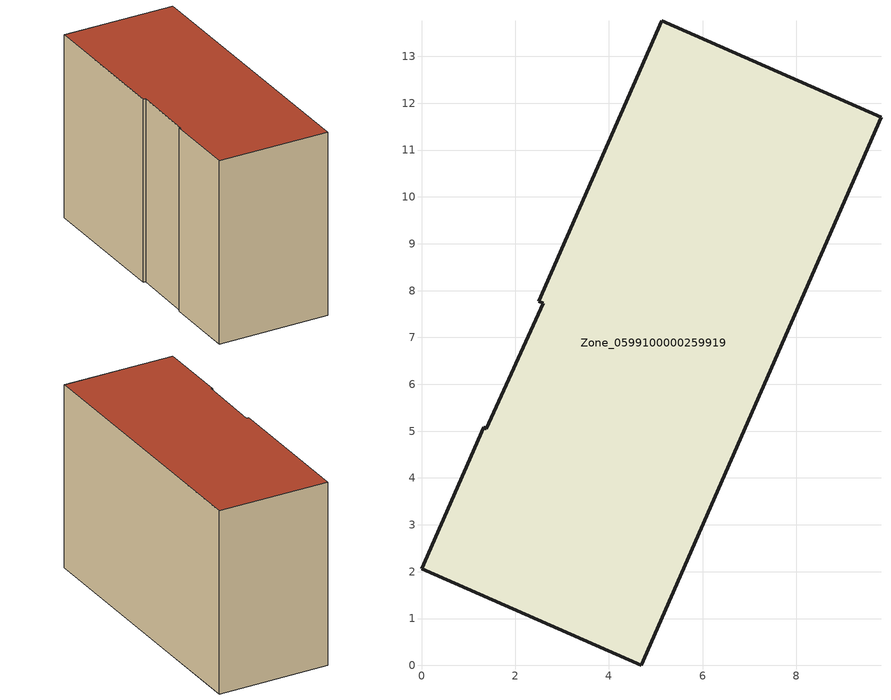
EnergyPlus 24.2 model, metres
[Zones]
Zone_0599100000259919
 floor ground (C_G): 2.6,7.74 2.5,7.78 5.13,13.76 9.81,11.7 4.69,0 0,2.06 1.33,5.09 1.38,5.05 z0
 wall outside (C_F): 4.69,0 9.81,11.7 5.13,13.76 2.5,7.78 2.6,7.74 1.38,5.05 1.33,5.09 0,2.06 4.69,0 z0:8.46
 roof outside (C_R): 2.6,7.74 1.38,5.05 1.33,5.09 0,2.06 4.69,0 9.81,11.7 5.13,13.76 2.5,7.78 z8.46
[BUILDING]
Pand.0599100000259919: North Axis=0; Terrain=City; Loads Convergence Tolerance Value=0.04; Temperature Convergence Tolerance Value=0.4; Solar Distribution=FullExterior; Maximum Number of Warmup Days=25; Minimum Number of Warmup Days=1
[Site:Location]
Rotterdam.The.Hague.AP_ZH_NLD Design_Conditions: Latitude=51.96; Longitude=4.45; Time Zone=1; Elevation=-4.5
[SITE:GROUNDTEMPERATURE:BUILDINGSURFACE]
18, 18, 18, 18, 18, 18, 18, 18, 18, 18, 18, 18
[MATERIAL] Thermal Absorptance=0.9; Solar Absorptance=0.7; Visible Absorptance=0.7
Name | Roughness | Thickness | Conductivity | Density | Specific Heat
G.TC.1975-1991 | MediumSmooth | 0.15 | 0.288461 | 540 | 1210
F.TC.1975-1991 | Rough | 0.3 | 0.230769 | 1920 | 840
R.TC.1975-1991 | MediumRough | 0.2 | 0.153846 | 1500 | 1000
[CONSTRUCTION]
C_G: G.TC.1975-1991
C_F: F.TC.1975-1991
C_R: R.TC.1975-1991
[ZONE]
Zone_0599100000259919: Type=1; Multiplier=1; Ceiling Height=Autocalculate; Volume=Autocalculate; Floor Area=autocalculate; Part of Total Floor Area=Yes
[ZONEINFILTRATION:DESIGNFLOWRATE]
Infil_Zone_0599100000259919: Zone or ZoneList or Space or SpaceList=Zone_0599100000259919; Schedule=AlwaysOn; Design Flow Rate Calculation Method=Flow/Area; Flow Rate per Floor Area=0.003; Constant Term Coefficient=1; Temperature Term Coefficient=0; Velocity Term Coefficient=0; Velocity Squared Term Coefficient=0
[HVACTEMPLATE:ZONE:IDEALLOADSAIRSYSTEM]
Zone_0599100000259919: Maximum Heating Supply Air Temperature=50; Minimum Cooling Supply Air Temperature=13; Maximum Heating Supply Air Humidity Ratio=0.0156; Minimum Cooling Supply Air Humidity Ratio=0.0077; Heating Limit=NoLimit; Cooling Limit=NoLimit; Dehumidification Control Type=ConstantSensibleHeatRatio; Cooling Sensible Heat Ratio=0.7; Dehumidification Setpoint=60; Humidification Control Type=None; Humidification Setpoint=30; Outdoor Air Method=None; Outdoor Air Flow Rate per Person=0.00944; Outdoor Air Flow Rate per Zone Floor Area=0; Outdoor Air Flow Rate per Zone=0; Demand Controlled Ventilation Type=None; Outdoor Air Economizer Type=NoEconomizer; Heat Recovery Type=None; Sensible Heat Recovery Effectiveness=0.7; Latent Heat Recovery Effectiveness=0.65
[ZONECONTROL:THERMOSTAT]
ThermostatControl_Zone_0599100000259919: Zone or ZoneList=Zone_0599100000259919; Control Type Schedule=DualSetpointControlType; Control 1=Thermostat_Zone_0599100000259919; Temperature Difference Between Cutout And Setpoint=0
[THERMOSTATSETPOINT:DUALSETPOINT]
Thermostat_Zone_0599100000259919: Heating Setpoint Temperature Schedule=HeatingSetpoint_Zone_0599100000259919; Cooling Setpoint Temperature Schedule=CoolingSetpoint_Zone_0599100000259919
[SCHEDULE:COMPACT]
HeatingSetpoint_Zone_0599100000259919: Through: 12/31, For: AllDays, Until: 24:00, 21
CoolingSetpoint_Zone_0599100000259919: Through: 12/31, For: AllDays, Until: 24:00, 24
DualSetpointControlType: Through: 12/31, For: AllDays, Until: 24:00, 4
AlwaysOn: Through: 12/31, For: AllDays, Until: 24:00, 1
